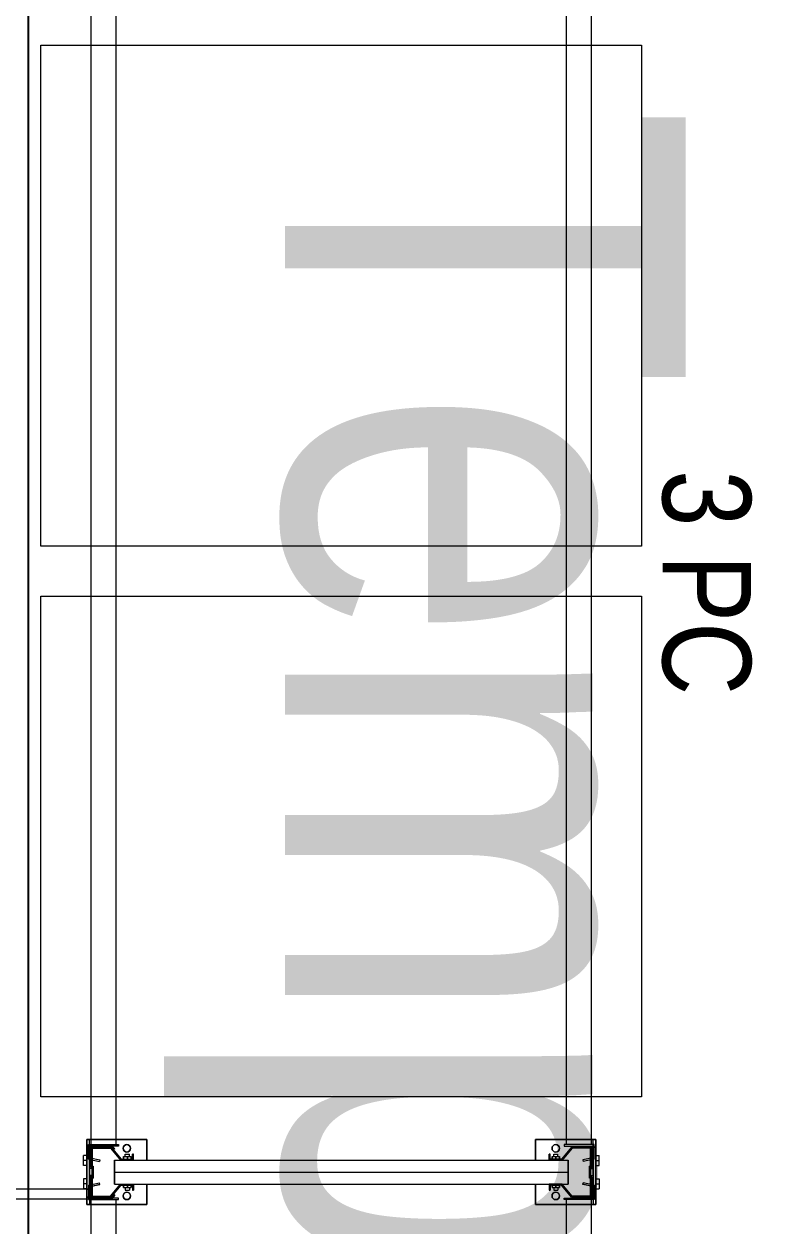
# Model space of a CAD drawing. Header units: metres. Extents: x 0 to 8715937, y -236336 to 216.
# Drawn here: x 122.657 to 124.155, y 77.887 to 80.287 of the extents above; entities that cross this region are included whole.
import ezdxf

# ---------------------------------------------------------------- set-up
doc = ezdxf.new("R2010")
doc.units = ezdxf.units.M
doc.header["$MEASUREMENT"] = 0
for name, color, linetype in [('0-BLOCK-EQUIPAMIENTO', 7, 'Continuous'), ('AAA BAST', 5, 'Continuous'), ('AAA CONECT', 3, 'Continuous'), ('AAA LARG', 1, 'Continuous'), ('AAA PALLETS', 7, 'Continuous'), ('TEXTO', 7, 'Continuous')]:
    doc.layers.add(name, color=color, linetype=linetype)
doc.styles.add('AR', font='arial.ttf')

# ---------------------------------------------------------------- blocks, each defined once
blk = doc.blocks.new('1A MODULO D FTE')
at = {"layer": 'AAA BAST', "lineweight": 5}
for points in [[(-2.34, 0.415), (-2.34, 0.417), (-2.35, 0.417), (-2.35, 0.44), (-2.326, 0.46), (-2.326, 0.5), (-2.366, 0.5), (-2.366, 0.498), (-2.386, 0.498), (-2.386, 0.5), (-2.426, 0.5), (-2.426, 0.46), (-2.402, 0.44), (-2.402, 0.417), (-2.412, 0.417), (-2.412, 0.415), (-2.4, 0.415), (-2.4, 0.4409), (-2.424, 0.4609), (-2.424, 0.498), (-2.388, 0.498), (-2.388, 0.496), (-2.364, 0.496), (-2.364, 0.498), (-2.328, 0.498), (-2.328, 0.4609), (-2.352, 0.4409), (-2.352, 0.415)], [(-0.012, 0.415), (-0.012, 0.417), (-0.002, 0.417), (-0.002, 0.44), (-0.026, 0.46), (-0.026, 0.5), (0.014, 0.5), (0.014, 0.498), (0.034, 0.498), (0.034, 0.5), (0.074, 0.5), (0.074, 0.46), (0.05, 0.44), (0.05, 0.417), (0.06, 0.417), (0.06, 0.415), (0.048, 0.415), (0.048, 0.4409), (0.072, 0.4609), (0.072, 0.498), (0.036, 0.498), (0.036, 0.496), (0.012, 0.496), (0.012, 0.498), (-0.024, 0.498), (-0.024, 0.4609), (0, 0.4409), (0, 0.415)], [(-2.34, -0.415), (-2.34, -0.417), (-2.35, -0.417), (-2.35, -0.44), (-2.326, -0.46), (-2.326, -0.5), (-2.366, -0.5), (-2.366, -0.498), (-2.386, -0.498), (-2.386, -0.5), (-2.426, -0.5), (-2.426, -0.46), (-2.402, -0.44), (-2.402, -0.417), (-2.412, -0.417), (-2.412, -0.415), (-2.4, -0.415), (-2.4, -0.4409), (-2.424, -0.4609), (-2.424, -0.498), (-2.388, -0.498), (-2.388, -0.496), (-2.364, -0.496), (-2.364, -0.498), (-2.328, -0.498), (-2.328, -0.4609), (-2.352, -0.4409), (-2.352, -0.415)], [(-0.012, -0.415), (-0.012, -0.417), (-0.002, -0.417), (-0.002, -0.44), (-0.026, -0.46), (-0.026, -0.5), (0.014, -0.5), (0.014, -0.498), (0.034, -0.498), (0.034, -0.5), (0.074, -0.5), (0.074, -0.46), (0.05, -0.44), (0.05, -0.417), (0.06, -0.417), (0.06, -0.415), (0.048, -0.415), (0.048, -0.4409), (0.072, -0.4609), (0.072, -0.498), (0.036, -0.498), (0.036, -0.496), (0.012, -0.496), (0.012, -0.498), (-0.024, -0.498), (-0.024, -0.4609), (0, -0.4409), (0, -0.415)]]:
    blk.add_hatch(color=251, dxfattribs=at).paths.add_polyline_path(points)
at = {"layer": 'AAA BAST', "color": 251, "lineweight": 5}
for p, q in [((-2.426, 0.5082), (-2.441, 0.5082)), ((-2.441, 0.5082), (-2.441, 0.3882)), ((-2.326, 0.5082), (-2.426, 0.5082)), ((-2.426, 0.5082), (-2.426, 0.5032)), ((-2.3895, 0.5152), (-2.4095, 0.5152)), ((-2.4095, 0.5082), (-2.4095, 0.5152)), ((-2.3995, 0.5082), (-2.3995, 0.5152)), ((-2.3895, 0.5082), (-2.3895, 0.5152)), ((-2.3625, 0.5152), (-2.3425, 0.5152)), ((-2.3625, 0.5082), (-2.3625, 0.5152)), ((-2.3525, 0.5082), (-2.3525, 0.5152)), ((-2.3425, 0.5082), (-2.3425, 0.5152)), ((-2.326, 0.5032), (-2.326, 0.5082)), ((-2.311, 0.5082), (-2.326, 0.5082)), ((-2.311, 0.3882), (-2.311, 0.5082)), ((-0.041, 0.3882), (-0.041, 0.5082)), ((-0.041, 0.5082), (-0.026, 0.5082)), ((-0.026, 0.5032), (-0.026, 0.5082)), ((-0.026, 0.5082), (0.074, 0.5082)), ((0.0105, 0.5152), (-0.0095, 0.5152)), ((-0.0095, 0.5082), (-0.0095, 0.5152)), ((0.0005, 0.5082), (0.0005, 0.5152)), ((0.0105, 0.5082), (0.0105, 0.5152)), ((0.0375, 0.5152), (0.0575, 0.5152)), ((0.0375, 0.5082), (0.0375, 0.5152)), ((0.0475, 0.5082), (0.0475, 0.5152)), ((0.0575, 0.5082), (0.0575, 0.5152)), ((0.074, 0.5082), (0.074, 0.5032)), ((0.074, 0.5082), (0.089, 0.5082)), ((0.089, 0.5082), (0.089, 0.3882)), ((-2.426, 0.5032), (-2.441, 0.5032)), ((-2.426, 0.5032), (-2.326, 0.5032)), ((-2.386, 0.5), (-2.426, 0.5)), ((-2.426, 0.5), (-2.426, 0.46)), ((-2.424, 0.498), (-2.424, 0.4609)), ((-2.388, 0.498), (-2.424, 0.498)), ((-2.416, 0.5), (-2.416, 0.5032)), ((-2.416, 0.5032), (-2.383, 0.5032)), ((-2.388, 0.498), (-2.388, 0.496)), ((-2.364, 0.496), (-2.388, 0.496)), ((-2.386, 0.5), (-2.386, 0.498)), ((-2.386, 0.5), (-2.383, 0.5)), ((-2.366, 0.498), (-2.386, 0.498)), ((-2.383, 0.5), (-2.383, 0.5032)), ((-2.369, 0.5), (-2.369, 0.5032)), ((-2.366, 0.5), (-2.369, 0.5)), ((-2.326, 0.5), (-2.366, 0.5)), ((-2.366, 0.5), (-2.366, 0.498)), ((-2.328, 0.498), (-2.364, 0.498)), ((-2.364, 0.498), (-2.364, 0.496)), ((-2.336, 0.5), (-2.336, 0.5032)), ((-2.328, 0.498), (-2.328, 0.4609)), ((-2.326, 0.5032), (-2.311, 0.5032)), ((-2.326, 0.5), (-2.326, 0.46)), ((-0.026, 0.5032), (-0.041, 0.5032)), ((0.074, 0.5032), (-0.026, 0.5032)), ((-0.026, 0.5), (0.014, 0.5)), ((-0.026, 0.5), (-0.026, 0.46)), ((-0.024, 0.498), (-0.024, 0.4609)), ((-0.024, 0.498), (0.012, 0.498)), ((-0.016, 0.5), (-0.016, 0.5032)), ((0.012, 0.498), (0.012, 0.496)), ((0.012, 0.496), (0.036, 0.496)), ((0.014, 0.5), (0.014, 0.498)), ((0.014, 0.5), (0.017, 0.5)), ((0.014, 0.498), (0.034, 0.498)), ((0.017, 0.5), (0.017, 0.5032)), ((0.031, 0.5), (0.031, 0.5032)), ((0.064, 0.5032), (0.031, 0.5032)), ((0.034, 0.5), (0.031, 0.5)), ((0.034, 0.5), (0.074, 0.5)), ((0.034, 0.5), (0.034, 0.498)), ((0.036, 0.498), (0.072, 0.498)), ((0.036, 0.498), (0.036, 0.496)), ((0.064, 0.5), (0.064, 0.5032)), ((0.072, 0.498), (0.072, 0.4609)), ((0.074, 0.5032), (0.089, 0.5032)), ((0.074, 0.5), (0.074, 0.46)), ((-2.426, 0.46), (-2.402, 0.44)), ((-2.424, 0.4609), (-2.4, 0.4409)), ((-2.328, 0.4609), (-2.352, 0.4409)), ((-2.326, 0.46), (-2.35, 0.44)), ((-0.026, 0.46), (-0.002, 0.44)), ((-0.024, 0.4609), (0, 0.4409)), ((0.072, 0.4609), (0.048, 0.4409)), ((0.074, 0.46), (0.05, 0.44)), ((-2.402, 0.436), (-2.407, 0.436)), ((-2.407, 0.421), (-2.407, 0.436)), ((-2.402, 0.44), (-2.402, 0.417)), ((-2.4, 0.453), (-2.376, 0.453)), ((-2.4, -0.453), (-2.4, 0.453)), ((-2.4, 0.4409), (-2.4, 0.415)), ((-2.376, 0.453), (-2.352, 0.453)), ((-2.376, -0.453), (-2.376, 0.453)), ((-2.352, -0.453), (-2.352, 0.453)), ((-2.352, 0.4409), (-2.352, 0.415)), ((-2.35, 0.44), (-2.35, 0.417)), ((-2.345, 0.436), (-2.35, 0.436)), ((-2.35, 0.421), (-2.35, 0.436)), ((-2.345, 0.421), (-2.345, 0.436)), ((-2.345, 0.4328), (-2.34, 0.4328)), ((-2.34, 0.4243), (-2.34, 0.4328)), ((-0.007, 0.4328), (-0.012, 0.4328)), ((-0.012, 0.4243), (-0.012, 0.4328)), ((-0.007, 0.436), (-0.002, 0.436)), ((-0.007, 0.421), (-0.007, 0.436)), ((-0.002, 0.44), (-0.002, 0.417)), ((-0.002, 0.421), (-0.002, 0.436)), ((0.024, 0.453), (0, 0.453)), ((0, -0.453), (0, 0.453)), ((0, 0.4409), (0, 0.415)), ((0.048, 0.453), (0.024, 0.453)), ((0.024, -0.453), (0.024, 0.453)), ((0.048, -0.453), (0.048, 0.453)), ((0.048, 0.4409), (0.048, 0.415)), ((0.05, 0.44), (0.05, 0.417)), ((0.05, 0.436), (0.055, 0.436)), ((0.055, 0.421), (0.055, 0.436)), ((-2.402, 0.417), (-2.412, 0.417)), ((-2.412, 0.417), (-2.412, 0.415)), ((-2.4, 0.415), (-2.412, 0.415)), ((-2.402, 0.4285), (-2.407, 0.4285)), ((-2.402, 0.421), (-2.407, 0.421)), ((-2.352, 0.415), (-2.34, 0.415)), ((-2.345, 0.4285), (-2.35, 0.4285)), ((-2.345, 0.421), (-2.35, 0.421)), ((-2.35, 0.417), (-2.34, 0.417)), ((-2.345, 0.4243), (-2.34, 0.4243)), ((-2.34, 0.415), (-2.34, 0.417)), ((-0.007, 0.4243), (-0.012, 0.4243)), ((-0.002, 0.417), (-0.012, 0.417)), ((-0.012, 0.415), (-0.012, 0.417)), ((0, 0.415), (-0.012, 0.415)), ((-0.007, 0.4285), (-0.002, 0.4285)), ((-0.007, 0.421), (-0.002, 0.421)), ((0.048, 0.415), (0.06, 0.415)), ((0.05, 0.4285), (0.055, 0.4285)), ((0.05, 0.421), (0.055, 0.421)), ((0.05, 0.417), (0.06, 0.417)), ((0.06, 0.417), (0.06, 0.415)), ((-2.441, 0.3882), (-2.4, 0.3882)), ((-2.352, 0.3882), (-2.311, 0.3882)), ((0, 0.3882), (-0.041, 0.3882)), ((0.089, 0.3882), (0.048, 0.3882)), ((-2.441, -0.5082), (-2.441, -0.3882)), ((-2.441, -0.3882), (-2.4, -0.3882)), ((-2.352, -0.3882), (-2.311, -0.3882)), ((-2.311, -0.3882), (-2.311, -0.5082)), ((0, -0.3882), (-0.041, -0.3882)), ((-0.041, -0.3882), (-0.041, -0.5082)), ((0.089, -0.3882), (0.048, -0.3882)), ((0.089, -0.5082), (0.089, -0.3882)), ((-2.4, -0.415), (-2.412, -0.415)), ((-2.412, -0.417), (-2.412, -0.415)), ((-2.402, -0.417), (-2.412, -0.417)), ((-2.402, -0.4199), (-2.407, -0.4199)), ((-2.407, -0.4349), (-2.407, -0.4199)), ((-2.402, -0.4274), (-2.407, -0.4274)), ((-2.402, -0.44), (-2.402, -0.417)), ((-2.4, -0.4409), (-2.4, -0.415)), ((-2.352, -0.4409), (-2.352, -0.415)), ((-2.352, -0.415), (-2.34, -0.415)), ((-2.35, -0.44), (-2.35, -0.417)), ((-2.35, -0.417), (-2.34, -0.417)), ((-2.345, -0.4199), (-2.35, -0.4199)), ((-2.35, -0.4349), (-2.35, -0.4199)), ((-2.345, -0.4274), (-2.35, -0.4274)), ((-2.345, -0.4349), (-2.345, -0.4199)), ((-2.345, -0.4232), (-2.34, -0.4232)), ((-2.345, -0.4317), (-2.34, -0.4317)), ((-2.34, -0.415), (-2.34, -0.417)), ((-2.34, -0.4317), (-2.34, -0.4232)), ((0, -0.415), (-0.012, -0.415)), ((-0.012, -0.415), (-0.012, -0.417)), ((-0.002, -0.417), (-0.012, -0.417)), ((-0.007, -0.4232), (-0.012, -0.4232)), ((-0.012, -0.4317), (-0.012, -0.4232)), ((-0.007, -0.4317), (-0.012, -0.4317)), ((-0.007, -0.4199), (-0.002, -0.4199)), ((-0.007, -0.4349), (-0.007, -0.4199)), ((-0.007, -0.4274), (-0.002, -0.4274)), ((-0.002, -0.44), (-0.002, -0.417)), ((-0.002, -0.4349), (-0.002, -0.4199)), ((0, -0.4409), (0, -0.415)), ((0.048, -0.4409), (0.048, -0.415)), ((0.048, -0.415), (0.06, -0.415)), ((0.05, -0.44), (0.05, -0.417)), ((0.05, -0.417), (0.06, -0.417)), ((0.05, -0.4199), (0.055, -0.4199)), ((0.05, -0.4274), (0.055, -0.4274)), ((0.055, -0.4349), (0.055, -0.4199)), ((0.06, -0.417), (0.06, -0.415)), ((-2.426, -0.46), (-2.402, -0.44)), ((-2.424, -0.4609), (-2.4, -0.4409)), ((-2.402, -0.4349), (-2.407, -0.4349)), ((-2.4, -0.453), (-2.376, -0.453)), ((-2.376, -0.453), (-2.352, -0.453)), ((-2.328, -0.4609), (-2.352, -0.4409)), ((-2.345, -0.4349), (-2.35, -0.4349)), ((-2.326, -0.46), (-2.35, -0.44)), ((-0.026, -0.46), (-0.002, -0.44)), ((-0.024, -0.4609), (0, -0.4409)), ((-0.007, -0.4349), (-0.002, -0.4349)), ((0.024, -0.453), (0, -0.453)), ((0.048, -0.453), (0.024, -0.453)), ((0.072, -0.4609), (0.048, -0.4409)), ((0.05, -0.4349), (0.055, -0.4349)), ((0.074, -0.46), (0.05, -0.44)), ((-2.426, -0.5), (-2.426, -0.46)), ((-2.424, -0.498), (-2.424, -0.4609)), ((-2.328, -0.498), (-2.328, -0.4609)), ((-2.326, -0.5), (-2.326, -0.46)), ((-0.026, -0.5), (-0.026, -0.46)), ((-0.024, -0.498), (-0.024, -0.4609)), ((0.072, -0.498), (0.072, -0.4609)), ((0.074, -0.5), (0.074, -0.46)), ((-2.426, -0.5032), (-2.441, -0.5032)), ((-2.386, -0.5), (-2.426, -0.5)), ((-2.426, -0.5032), (-2.326, -0.5032)), ((-2.426, -0.5082), (-2.426, -0.5032)), ((-2.388, -0.498), (-2.424, -0.498)), ((-2.416, -0.5), (-2.416, -0.5032)), ((-2.416, -0.5032), (-2.383, -0.5032)), ((-2.388, -0.498), (-2.388, -0.496)), ((-2.364, -0.496), (-2.388, -0.496)), ((-2.366, -0.498), (-2.386, -0.498)), ((-2.386, -0.5), (-2.386, -0.498)), ((-2.386, -0.5), (-2.383, -0.5)), ((-2.383, -0.5), (-2.383, -0.5032)), ((-2.369, -0.5), (-2.369, -0.5032)), ((-2.366, -0.5), (-2.369, -0.5)), ((-2.366, -0.5), (-2.366, -0.498)), ((-2.326, -0.5), (-2.366, -0.5)), ((-2.364, -0.498), (-2.364, -0.496)), ((-2.328, -0.498), (-2.364, -0.498)), ((-2.336, -0.5), (-2.336, -0.5032)), ((-2.326, -0.5032), (-2.326, -0.5082)), ((-2.326, -0.5032), (-2.311, -0.5032)), ((-0.026, -0.5032), (-0.041, -0.5032)), ((-0.026, -0.5), (0.014, -0.5)), ((0.074, -0.5032), (-0.026, -0.5032)), ((-0.026, -0.5032), (-0.026, -0.5082)), ((-0.024, -0.498), (0.012, -0.498)), ((-0.016, -0.5), (-0.016, -0.5032)), ((0.012, -0.498), (0.012, -0.496)), ((0.012, -0.496), (0.036, -0.496)), ((0.014, -0.498), (0.034, -0.498)), ((0.014, -0.5), (0.014, -0.498)), ((0.014, -0.5), (0.017, -0.5)), ((0.017, -0.5), (0.017, -0.5032)), ((0.031, -0.5), (0.031, -0.5032)), ((0.034, -0.5), (0.031, -0.5)), ((0.064, -0.5032), (0.031, -0.5032)), ((0.034, -0.5), (0.034, -0.498)), ((0.034, -0.5), (0.074, -0.5)), ((0.036, -0.498), (0.036, -0.496)), ((0.036, -0.498), (0.072, -0.498)), ((0.064, -0.5), (0.064, -0.5032)), ((0.074, -0.5082), (0.074, -0.5032)), ((0.074, -0.5032), (0.089, -0.5032)), ((-2.426, -0.5082), (-2.441, -0.5082)), ((-2.326, -0.5082), (-2.426, -0.5082)), ((-2.4095, -0.5082), (-2.4095, -0.5152)), ((-2.3895, -0.5152), (-2.4095, -0.5152)), ((-2.3995, -0.5082), (-2.3995, -0.5152)), ((-2.3895, -0.5082), (-2.3895, -0.5152)), ((-2.3625, -0.5082), (-2.3625, -0.5152)), ((-2.3625, -0.5152), (-2.3425, -0.5152)), ((-2.3525, -0.5082), (-2.3525, -0.5152)), ((-2.3425, -0.5082), (-2.3425, -0.5152)), ((-2.311, -0.5082), (-2.326, -0.5082)), ((-0.041, -0.5082), (-0.026, -0.5082)), ((-0.026, -0.5082), (0.074, -0.5082)), ((-0.0095, -0.5082), (-0.0095, -0.5152)), ((0.0105, -0.5152), (-0.0095, -0.5152)), ((0.0005, -0.5082), (0.0005, -0.5152)), ((0.0105, -0.5082), (0.0105, -0.5152)), ((0.0375, -0.5082), (0.0375, -0.5152)), ((0.0375, -0.5152), (0.0575, -0.5152)), ((0.0475, -0.5082), (0.0475, -0.5152)), ((0.0575, -0.5082), (0.0575, -0.5152)), ((0.074, -0.5082), (0.089, -0.5082))]:
    blk.add_line(p, q, dxfattribs=at)
for centre in [(-2.4235, 0.4285), (-2.3285, 0.4285), (-0.0235, 0.4285), (0.0715, 0.4285), (-2.4235, -0.4285), (-2.3285, -0.4285), (-0.0235, -0.4285), (0.0715, -0.4285)]:
    blk.add_circle(centre, 0.0075, dxfattribs=at)
at = {"layer": 'AAA CONECT', "color": 251, "lineweight": 5}
for p, q in [((-2.4223, -0.4527), (-2.43, -0.4591)), ((-2.421, -0.4542), (-2.428, -0.46)), ((-2.4223, -0.4527), (-2.421, -0.4542)), ((-2.3297, -0.4527), (-2.331, -0.4542)), ((-2.331, -0.4542), (-2.324, -0.46)), ((-2.3297, -0.4527), (-2.322, -0.4591)), ((-0.0223, -0.4527), (-0.03, -0.4591)), ((-0.021, -0.4542), (-0.028, -0.46)), ((-0.0223, -0.4527), (-0.021, -0.4542)), ((-2.428, -0.5016), (-2.428, -0.46)), ((-2.324, -0.5016), (-2.324, -0.46)), ((-0.028, -0.5016), (-0.028, -0.46)), ((-2.428, -0.5016), (-2.415, -0.5016)), ((-2.41, -0.5066), (-2.415, -0.5016)), ((-2.342, -0.5066), (-2.337, -0.5016)), ((-2.324, -0.5016), (-2.337, -0.5016)), ((-0.028, -0.5016), (-0.015, -0.5016)), ((-0.01, -0.5066), (-0.015, -0.5016))]:
    blk.add_line(p, q, dxfattribs=at)
at = {"layer": 'AAA CONECT', "color": 251, "lineweight": 5, "ltscale": 0.21}
for p, q in [((-2.43, -0.4591), (-2.43, -0.7909)), ((-0.03, -0.4591), (-0.03, -0.7909)), ((-2.41, -0.5066), (-2.41, -0.7434)), ((-0.01, -0.5066), (-0.01, -0.7434))]:
    blk.add_line(p, q, dxfattribs=at)
at = {"layer": 'AAA LARG', "color": 251, "lineweight": 5}
for p, q in [((-2.35, 0.505), (-2.3547, 0.4829)), ((-2.35, 0.505), (-2.321, 0.505)), ((-2.321, 0.505), (-2.321, 0.445)), ((-0.002, 0.505), (-0.031, 0.505)), ((-0.031, 0.505), (-0.031, 0.445)), ((-0.002, 0.505), (0.0027, 0.4829)), ((-2.3516, 0.4822), (-2.3547, 0.4829)), ((-2.3474, 0.5018), (-2.3516, 0.4822)), ((-2.3242, 0.5018), (-2.3474, 0.5018)), ((-2.3242, 0.445), (-2.3242, 0.5018)), ((-2.321, 0.5), (-0.031, 0.5)), ((-0.0278, 0.445), (-0.0278, 0.5018)), ((-0.0278, 0.5018), (-0.0046, 0.5018)), ((-0.0046, 0.5018), (-0.0004, 0.4822)), ((-0.0004, 0.4822), (0.0027, 0.4829)), ((-2.321, 0.445), (-2.3242, 0.445)), ((-2.321, 0.45), (-0.031, 0.45)), ((-0.031, 0.445), (-0.0278, 0.445)), ((-2.321, -0.445), (-2.3242, -0.445)), ((-2.3242, -0.445), (-2.3242, -0.5018)), ((-2.321, -0.505), (-2.321, -0.445)), ((-2.321, -0.45), (-0.031, -0.45)), ((-0.031, -0.505), (-0.031, -0.445)), ((-0.031, -0.445), (-0.0278, -0.445)), ((-0.0278, -0.445), (-0.0278, -0.5018)), ((-2.3516, -0.4822), (-2.3547, -0.4829)), ((-2.35, -0.505), (-2.3547, -0.4829)), ((-2.3474, -0.5018), (-2.3516, -0.4822)), ((-2.3242, -0.5018), (-2.3474, -0.5018)), ((-2.321, -0.5), (-0.031, -0.5)), ((-0.0278, -0.5018), (-0.0046, -0.5018)), ((-0.0046, -0.5018), (-0.0004, -0.4822)), ((-0.002, -0.505), (0.0027, -0.4829)), ((-0.0004, -0.4822), (0.0027, -0.4829)), ((-2.35, -0.505), (-2.321, -0.505)), ((-0.002, -0.505), (-0.031, -0.505))]:
    blk.add_line(p, q, dxfattribs=at)
at = {"layer": 'AAA PALLETS', "color": 251, "lineweight": 5, "ltscale": 0.21}
for p, q in [((-1.226, 0.6), (-2.226, 0.6)), ((-2.226, 0.6), (-2.226, -0.6)), ((-1.226, -0.6), (-1.226, 0.6)), ((-0.126, 0.6), (-1.126, 0.6)), ((-1.126, 0.6), (-1.126, -0.6)), ((-0.126, -0.6), (-0.126, 0.6)), ((-2.226, -0.6), (-1.226, -0.6)), ((-1.126, -0.6), (-0.126, -0.6))]:
    blk.add_line(p, q, dxfattribs=at)
blk = doc.blocks.new('DPM-EQUIPAMIENTO')
at = {"layer": 'AAA BAST', "xscale": -1, "rotation": 270}
for p in [(35.5705, 80.3703), (35.5705, 77.9703)]:
    blk.add_blockref('1A MODULO D FTE', p, dxfattribs=at)

msp = doc.modelspace()

# ---------------------------------------------------------------- hatches: boundary and pattern name
at = {"layer": 'AAA BAST', "lineweight": 5}
for points in [[(122.8755, 77.9583), (122.8735, 77.9583), (122.8735, 77.9683), (122.8505, 77.9683), (122.8305, 77.9443), (122.7905, 77.9443), (122.7905, 77.9843), (122.7925, 77.9843), (122.7925, 78.0043), (122.7905, 78.0043), (122.7905, 78.0443), (122.8305, 78.0443), (122.8505, 78.0203), (122.8735, 78.0203), (122.8735, 78.0303), (122.8755, 78.0303), (122.8755, 78.0183), (122.8496, 78.0183), (122.8296, 78.0423), (122.7925, 78.0423), (122.7925, 78.0063), (122.7945, 78.0063), (122.7945, 77.9823), (122.7925, 77.9823), (122.7925, 77.9463), (122.8296, 77.9463), (122.8496, 77.9703), (122.8755, 77.9703)], [(122.8755, 78.0303), (122.8735, 78.0303), (122.8735, 78.0203), (122.8505, 78.0203), (122.8305, 78.0443), (122.7905, 78.0443), (122.7905, 78.0043), (122.7925, 78.0043), (122.7925, 77.9843), (122.7905, 77.9843), (122.7905, 77.9443), (122.8305, 77.9443), (122.8505, 77.9683), (122.8735, 77.9683), (122.8735, 77.9583), (122.8755, 77.9583), (122.8755, 77.9703), (122.8496, 77.9703), (122.8296, 77.9463), (122.7925, 77.9463), (122.7925, 77.9823), (122.7945, 77.9823), (122.7945, 78.0063), (122.7925, 78.0063), (122.7925, 78.0423), (122.8296, 78.0423), (122.8496, 78.0183), (122.8755, 78.0183)], [(123.7055, 77.9583), (123.7075, 77.9583), (123.7075, 77.9683), (123.7305, 77.9683), (123.7505, 77.9443), (123.7905, 77.9443), (123.7905, 77.9843), (123.7885, 77.9843), (123.7885, 78.0043), (123.7905, 78.0043), (123.7905, 78.0443), (123.7505, 78.0443), (123.7305, 78.0203), (123.7075, 78.0203), (123.7075, 78.0303), (123.7055, 78.0303), (123.7055, 78.0183), (123.7315, 78.0183), (123.7515, 78.0423), (123.7885, 78.0423), (123.7885, 78.0063), (123.7865, 78.0063), (123.7865, 77.9823), (123.7885, 77.9823), (123.7885, 77.9463), (123.7515, 77.9463), (123.7315, 77.9703), (123.7055, 77.9703)], [(123.7055, 78.0303), (123.7075, 78.0303), (123.7075, 78.0203), (123.7305, 78.0203), (123.7505, 78.0443), (123.7905, 78.0443), (123.7905, 78.0043), (123.7885, 78.0043), (123.7885, 77.9843), (123.7905, 77.9843), (123.7905, 77.9443), (123.7505, 77.9443), (123.7305, 77.9683), (123.7075, 77.9683), (123.7075, 77.9583), (123.7055, 77.9583), (123.7055, 77.9703), (123.7315, 77.9703), (123.7515, 77.9463), (123.7885, 77.9463), (123.7885, 77.9823), (123.7865, 77.9823), (123.7865, 78.0063), (123.7885, 78.0063), (123.7885, 78.0423), (123.7515, 78.0423), (123.7315, 78.0183), (123.7055, 78.0183)]]:
    msp.add_hatch(color=251, dxfattribs=at).paths.add_polyline_path(points)

# ---------------------------------------------------------------- linework, layer by layer
at = {"ltscale": 0.1}
msp.add_lwpolyline([(122.6655, 88.6593), (140.6478, 88.6593), (140.6478, 72.1293), (122.6655, 72.1293)], close=True, dxfattribs=at)
at = {"layer": 'AAA BAST', "color": 251, "lineweight": 5}
for p, q in [((122.7823, 78.0443), (122.7823, 78.0593)), ((122.7823, 78.0593), (122.9023, 78.0593)), ((122.9023, 78.0593), (122.7823, 78.0593)), ((122.7823, 78.0593), (122.7823, 78.0443)), ((122.7873, 78.0443), (122.7873, 78.0593)), ((122.7873, 78.0443), (122.7873, 78.0593)), ((122.9023, 78.0593), (122.9023, 78.0183)), ((122.9023, 78.0183), (122.9023, 78.0593)), ((123.7987, 78.0593), (123.6787, 78.0593)), ((123.6787, 78.0593), (123.6787, 78.0183)), ((123.6787, 78.0183), (123.6787, 78.0593)), ((123.6787, 78.0593), (123.7987, 78.0593)), ((123.7937, 78.0443), (123.7937, 78.0593)), ((123.7937, 78.0443), (123.7937, 78.0593)), ((123.7987, 78.0443), (123.7987, 78.0593)), ((123.7987, 78.0593), (123.7987, 78.0443)), ((122.7753, 78.0078), (122.7753, 78.0278)), ((122.7823, 78.0278), (122.7753, 78.0278)), ((122.7753, 78.0078), (122.7753, 78.0278)), ((122.7823, 78.0278), (122.7753, 78.0278)), ((122.7823, 77.9443), (122.7823, 78.0443)), ((122.7823, 78.0443), (122.7873, 78.0443)), ((122.7873, 78.0443), (122.7823, 78.0443)), ((122.7823, 78.0443), (122.7823, 77.9443)), ((122.7873, 78.0443), (122.7873, 77.9443)), ((122.7873, 77.9443), (122.7873, 78.0443)), ((122.7905, 78.0343), (122.7873, 78.0343)), ((122.7873, 78.0343), (122.7873, 78.0013)), ((122.7905, 78.0343), (122.7873, 78.0343)), ((122.7905, 78.0043), (122.7905, 78.0443)), ((122.7905, 78.0443), (122.8305, 78.0443)), ((122.7905, 78.0443), (122.7905, 78.0043)), ((122.7905, 78.0443), (122.8305, 78.0443)), ((122.7925, 78.0423), (122.8296, 78.0423)), ((122.7925, 78.0063), (122.7925, 78.0423)), ((122.7925, 78.0423), (122.8296, 78.0423)), ((122.7925, 78.0423), (122.7925, 78.0063)), ((122.8296, 78.0423), (122.8496, 78.0183)), ((122.8296, 78.0423), (122.8496, 78.0183)), ((122.8305, 78.0443), (122.8505, 78.0203)), ((122.8305, 78.0443), (122.8505, 78.0203)), ((122.8556, 78.0203), (122.8556, 78.0253)), ((122.8556, 78.0253), (122.8706, 78.0253)), ((122.8556, 78.0253), (122.8556, 78.0203)), ((122.8556, 78.0253), (122.8706, 78.0253)), ((122.8588, 78.0253), (122.8588, 78.0303)), ((122.8588, 78.0303), (122.8673, 78.0303)), ((122.8631, 78.0203), (122.8631, 78.0253)), ((122.8631, 78.0253), (122.8631, 78.0203)), ((122.8673, 78.0253), (122.8673, 78.0303)), ((122.8706, 78.0203), (122.8706, 78.0253)), ((122.8706, 78.0253), (122.8706, 78.0203)), ((122.8735, 78.0203), (122.8735, 78.0303)), ((122.8735, 78.0303), (122.8755, 78.0303)), ((122.8735, 78.0203), (122.8735, 78.0303)), ((122.8755, 78.0303), (122.8735, 78.0303)), ((122.8755, 78.0183), (122.8755, 78.0303)), ((122.8755, 78.0183), (122.8755, 78.0303)), ((123.7055, 78.0183), (123.7055, 78.0303)), ((123.7075, 78.0303), (123.7055, 78.0303)), ((123.7055, 78.0183), (123.7055, 78.0303)), ((123.7055, 78.0303), (123.7075, 78.0303)), ((123.7075, 78.0203), (123.7075, 78.0303)), ((123.7075, 78.0203), (123.7075, 78.0303)), ((123.7115, 78.0203), (123.7115, 78.0253)), ((123.7115, 78.0253), (123.7265, 78.0253)), ((123.7115, 78.0253), (123.7115, 78.0203)), ((123.7115, 78.0253), (123.7265, 78.0253)), ((123.7148, 78.0253), (123.7148, 78.0303)), ((123.7148, 78.0303), (123.7233, 78.0303)), ((123.719, 78.0203), (123.719, 78.0253)), ((123.719, 78.0253), (123.719, 78.0203)), ((123.7233, 78.0253), (123.7233, 78.0303)), ((123.7265, 78.0203), (123.7265, 78.0253)), ((123.7265, 78.0253), (123.7265, 78.0203)), ((123.7505, 78.0443), (123.7305, 78.0203)), ((123.7505, 78.0443), (123.7305, 78.0203)), ((123.7515, 78.0423), (123.7315, 78.0183)), ((123.7515, 78.0423), (123.7315, 78.0183)), ((123.7905, 78.0443), (123.7505, 78.0443)), ((123.7905, 78.0443), (123.7505, 78.0443)), ((123.7885, 78.0423), (123.7515, 78.0423)), ((123.7885, 78.0423), (123.7515, 78.0423)), ((123.7885, 78.0063), (123.7885, 78.0423)), ((123.7885, 78.0423), (123.7885, 78.0063)), ((123.7905, 78.0043), (123.7905, 78.0443)), ((123.7905, 78.0443), (123.7905, 78.0043)), ((123.7905, 78.0343), (123.7937, 78.0343)), ((123.7905, 78.0343), (123.7937, 78.0343)), ((123.7937, 78.0443), (123.7937, 77.9443)), ((123.7987, 78.0443), (123.7937, 78.0443)), ((123.7937, 77.9443), (123.7937, 78.0443)), ((123.7937, 78.0443), (123.7987, 78.0443)), ((123.7937, 78.0343), (123.7937, 78.0013)), ((123.7987, 77.9443), (123.7987, 78.0443)), ((123.7987, 78.0443), (123.7987, 77.9443)), ((123.7987, 78.0278), (123.8057, 78.0278)), ((123.7987, 78.0278), (123.8057, 78.0278)), ((123.8057, 78.0078), (123.8057, 78.0278)), ((123.8057, 78.0078), (123.8057, 78.0278)), ((122.7823, 78.0178), (122.7753, 78.0178)), ((122.7823, 78.0178), (122.7753, 78.0178)), ((122.7823, 78.0078), (122.7753, 78.0078)), ((122.7823, 78.0078), (122.7753, 78.0078)), ((122.7905, 78.0013), (122.7873, 78.0013)), ((122.7905, 78.0013), (122.7873, 78.0013)), ((122.7905, 78.0043), (122.7925, 78.0043)), ((122.7905, 78.0043), (122.7905, 78.0013)), ((122.7905, 78.0043), (122.7925, 78.0043)), ((122.7905, 78.0043), (122.7905, 78.0013)), ((122.7925, 78.0063), (122.7945, 78.0063)), ((122.7925, 78.0063), (122.7945, 78.0063)), ((122.7925, 77.9843), (122.7925, 78.0043)), ((122.7925, 78.0043), (122.7925, 77.9843)), ((122.7945, 77.9823), (122.7945, 78.0063)), ((122.7945, 78.0063), (122.7945, 77.9823)), ((122.8376, 78.0183), (122.8376, 77.9943)), ((122.8376, 78.0183), (123.7435, 78.0183)), ((122.8376, 77.9943), (122.8376, 78.0183)), ((122.8376, 78.0183), (123.7435, 78.0183)), ((122.8496, 78.0183), (122.8755, 78.0183)), ((122.8496, 78.0183), (122.8755, 78.0183)), ((122.8505, 78.0203), (122.8735, 78.0203)), ((122.8505, 78.0203), (122.8735, 78.0203)), ((122.8556, 78.0203), (122.8706, 78.0203)), ((123.7315, 78.0183), (123.7055, 78.0183)), ((123.7315, 78.0183), (123.7055, 78.0183)), ((123.7305, 78.0203), (123.7075, 78.0203)), ((123.7305, 78.0203), (123.7075, 78.0203)), ((123.7115, 78.0203), (123.7265, 78.0203)), ((123.7435, 78.0183), (123.7435, 77.9943)), ((123.7435, 77.9943), (123.7435, 78.0183)), ((123.7885, 78.0063), (123.7865, 78.0063)), ((123.7865, 77.9823), (123.7865, 78.0063)), ((123.7885, 78.0063), (123.7865, 78.0063)), ((123.7865, 78.0063), (123.7865, 77.9823)), ((123.7885, 77.9843), (123.7885, 78.0043)), ((123.7905, 78.0043), (123.7885, 78.0043)), ((123.7885, 78.0043), (123.7885, 77.9843)), ((123.7905, 78.0043), (123.7885, 78.0043)), ((123.7905, 78.0043), (123.7905, 78.0013)), ((123.7905, 78.0043), (123.7905, 78.0013)), ((123.7905, 78.0013), (123.7937, 78.0013)), ((123.7905, 78.0013), (123.7937, 78.0013)), ((123.7987, 78.0178), (123.8057, 78.0178)), ((123.7987, 78.0178), (123.8057, 78.0178)), ((123.7987, 78.0078), (123.8057, 78.0078)), ((123.7987, 78.0078), (123.8057, 78.0078)), ((122.7753, 77.9808), (122.7753, 77.9608)), ((122.7823, 77.9808), (122.7753, 77.9808)), ((122.7753, 77.9808), (122.7753, 77.9608)), ((122.7823, 77.9808), (122.7753, 77.9808)), ((122.7905, 77.9873), (122.7873, 77.9873)), ((122.7905, 77.9873), (122.7873, 77.9873)), ((122.7873, 77.9543), (122.7873, 77.9873)), ((122.7905, 77.9843), (122.7905, 77.9873)), ((122.7905, 77.9843), (122.7905, 77.9873)), ((122.7905, 77.9443), (122.7905, 77.9843)), ((122.7905, 77.9843), (122.7925, 77.9843)), ((122.7905, 77.9843), (122.7905, 77.9443)), ((122.7905, 77.9843), (122.7925, 77.9843)), ((122.7925, 77.9463), (122.7925, 77.9823)), ((122.7925, 77.9823), (122.7945, 77.9823)), ((122.7925, 77.9823), (122.7925, 77.9463)), ((122.7925, 77.9823), (122.7945, 77.9823)), ((122.8376, 77.9943), (122.8376, 77.9703)), ((122.8376, 77.9943), (123.7435, 77.9943)), ((122.8376, 77.9703), (122.8376, 77.9943)), ((122.8376, 77.9943), (123.7435, 77.9943)), ((123.7435, 77.9943), (123.7435, 77.9703)), ((123.7435, 77.9703), (123.7435, 77.9943)), ((123.7885, 77.9823), (123.7865, 77.9823)), ((123.7885, 77.9823), (123.7865, 77.9823)), ((123.7905, 77.9843), (123.7885, 77.9843)), ((123.7905, 77.9843), (123.7885, 77.9843)), ((123.7885, 77.9463), (123.7885, 77.9823)), ((123.7885, 77.9823), (123.7885, 77.9463)), ((123.7905, 77.9873), (123.7937, 77.9873)), ((123.7905, 77.9843), (123.7905, 77.9873)), ((123.7905, 77.9873), (123.7937, 77.9873)), ((123.7905, 77.9843), (123.7905, 77.9873)), ((123.7905, 77.9443), (123.7905, 77.9843)), ((123.7905, 77.9843), (123.7905, 77.9443)), ((123.7937, 77.9543), (123.7937, 77.9873)), ((123.7987, 77.9808), (123.8057, 77.9808)), ((123.7987, 77.9808), (123.8057, 77.9808)), ((123.8057, 77.9808), (123.8057, 77.9608)), ((123.8057, 77.9808), (123.8057, 77.9608)), ((122.7823, 77.9708), (122.7753, 77.9708)), ((122.7823, 77.9708), (122.7753, 77.9708)), ((122.7823, 77.9608), (122.7753, 77.9608)), ((122.7823, 77.9608), (122.7753, 77.9608)), ((122.7905, 77.9543), (122.7873, 77.9543)), ((122.7905, 77.9543), (122.7873, 77.9543)), ((122.8296, 77.9463), (122.8496, 77.9703)), ((122.8296, 77.9463), (122.8496, 77.9703)), ((122.8305, 77.9443), (122.8505, 77.9683)), ((122.8305, 77.9443), (122.8505, 77.9683)), ((122.8376, 77.9703), (123.7435, 77.9703)), ((122.8376, 77.9703), (123.7435, 77.9703)), ((122.8496, 77.9703), (122.8755, 77.9703)), ((122.8496, 77.9703), (122.8755, 77.9703)), ((122.8505, 77.9683), (122.8735, 77.9683)), ((122.8505, 77.9683), (122.8735, 77.9683)), ((122.8556, 77.9633), (122.8556, 77.9683)), ((122.8556, 77.9683), (122.8706, 77.9683)), ((122.8556, 77.9683), (122.8556, 77.9633)), ((122.8556, 77.9633), (122.8706, 77.9633)), ((122.8556, 77.9633), (122.8706, 77.9633)), ((122.8588, 77.9633), (122.8588, 77.9583)), ((122.8588, 77.9583), (122.8673, 77.9583)), ((122.8631, 77.9633), (122.8631, 77.9683)), ((122.8631, 77.9683), (122.8631, 77.9633)), ((122.8673, 77.9633), (122.8673, 77.9583)), ((122.8706, 77.9633), (122.8706, 77.9683)), ((122.8706, 77.9683), (122.8706, 77.9633)), ((122.8735, 77.9683), (122.8735, 77.9583)), ((122.8735, 77.9683), (122.8735, 77.9583)), ((122.8755, 77.9583), (122.8735, 77.9583)), ((122.8735, 77.9583), (122.8755, 77.9583)), ((122.8755, 77.9703), (122.8755, 77.9583)), ((122.8755, 77.9703), (122.8755, 77.9583)), ((122.9023, 77.9703), (122.9023, 77.9293)), ((122.9023, 77.9293), (122.9023, 77.9703)), ((123.6787, 77.9703), (123.6787, 77.9293)), ((123.6787, 77.9293), (123.6787, 77.9703)), ((123.7315, 77.9703), (123.7055, 77.9703)), ((123.7055, 77.9703), (123.7055, 77.9583)), ((123.7315, 77.9703), (123.7055, 77.9703)), ((123.7055, 77.9703), (123.7055, 77.9583)), ((123.7055, 77.9583), (123.7075, 77.9583)), ((123.7075, 77.9583), (123.7055, 77.9583)), ((123.7305, 77.9683), (123.7075, 77.9683)), ((123.7075, 77.9683), (123.7075, 77.9583)), ((123.7305, 77.9683), (123.7075, 77.9683)), ((123.7075, 77.9683), (123.7075, 77.9583)), ((123.7115, 77.9633), (123.7115, 77.9683)), ((123.7115, 77.9683), (123.7265, 77.9683)), ((123.7115, 77.9683), (123.7115, 77.9633)), ((123.7115, 77.9633), (123.7265, 77.9633)), ((123.7115, 77.9633), (123.7265, 77.9633)), ((123.7148, 77.9633), (123.7148, 77.9583)), ((123.7148, 77.9583), (123.7233, 77.9583)), ((123.719, 77.9633), (123.719, 77.9683)), ((123.719, 77.9683), (123.719, 77.9633)), ((123.7233, 77.9633), (123.7233, 77.9583)), ((123.7265, 77.9633), (123.7265, 77.9683)), ((123.7265, 77.9683), (123.7265, 77.9633)), ((123.7505, 77.9443), (123.7305, 77.9683)), ((123.7505, 77.9443), (123.7305, 77.9683)), ((123.7515, 77.9463), (123.7315, 77.9703)), ((123.7515, 77.9463), (123.7315, 77.9703)), ((123.7905, 77.9543), (123.7937, 77.9543)), ((123.7905, 77.9543), (123.7937, 77.9543)), ((123.7987, 77.9708), (123.8057, 77.9708)), ((123.7987, 77.9708), (123.8057, 77.9708)), ((123.7987, 77.9608), (123.8057, 77.9608)), ((123.7987, 77.9608), (123.8057, 77.9608)), ((122.7873, 77.9443), (122.7823, 77.9443)), ((122.7823, 77.9293), (122.7823, 77.9443)), ((122.7823, 77.9443), (122.7873, 77.9443)), ((122.7823, 77.9443), (122.7823, 77.9293)), ((122.9023, 77.9293), (122.7823, 77.9293)), ((122.7823, 77.9293), (122.9023, 77.9293)), ((122.7873, 77.9443), (122.7873, 77.9293)), ((122.7873, 77.9443), (122.7873, 77.9293)), ((122.7905, 77.9443), (122.8305, 77.9443)), ((122.7905, 77.9443), (122.8305, 77.9443)), ((122.7925, 77.9463), (122.8296, 77.9463)), ((122.7925, 77.9463), (122.8296, 77.9463)), ((123.6787, 77.9293), (123.7987, 77.9293)), ((123.7987, 77.9293), (123.6787, 77.9293)), ((123.7905, 77.9443), (123.7505, 77.9443)), ((123.7905, 77.9443), (123.7505, 77.9443)), ((123.7885, 77.9463), (123.7515, 77.9463)), ((123.7885, 77.9463), (123.7515, 77.9463)), ((123.7937, 77.9443), (123.7987, 77.9443)), ((123.7937, 77.9443), (123.7937, 77.9293)), ((123.7987, 77.9443), (123.7937, 77.9443)), ((123.7937, 77.9443), (123.7937, 77.9293)), ((123.7987, 77.9293), (123.7987, 77.9443)), ((123.7987, 77.9443), (123.7987, 77.9293))]:
    msp.add_line(p, q, dxfattribs=at)
for centre in [(122.862, 78.0418), (122.862, 78.0418), (123.719, 78.0418), (123.719, 78.0418), (122.862, 77.9468), (122.862, 77.9468), (123.719, 77.9468), (123.719, 77.9468)]:
    msp.add_circle(centre, 0.0075, dxfattribs=at)
at = {"layer": 'AAA CONECT', "color": 251, "lineweight": 5}
for p, q in [((122.8379, 78.0406), (122.8315, 78.0483)), ((122.7839, 78.0283), (122.7889, 78.0333)), ((122.7889, 78.0463), (122.8305, 78.0463)), ((122.7889, 78.0463), (122.7889, 78.0333)), ((122.8363, 78.0393), (122.8305, 78.0463)), ((122.8379, 78.0406), (122.8363, 78.0393)), ((122.7839, 77.9603), (122.7889, 77.9553)), ((122.7839, 77.9603), (122.7889, 77.9553)), ((122.7889, 77.9423), (122.7889, 77.9553)), ((122.7889, 77.9423), (122.7889, 77.9553)), ((122.7889, 77.9423), (122.8305, 77.9423)), ((122.7889, 77.9423), (122.8305, 77.9423)), ((122.8363, 77.9492), (122.8305, 77.9423)), ((122.8363, 77.9492), (122.8305, 77.9423)), ((122.8379, 77.948), (122.8315, 77.9403)), ((122.8379, 77.948), (122.8315, 77.9403)), ((122.8379, 77.948), (122.8363, 77.9492)), ((122.8379, 77.948), (122.8363, 77.9492))]:
    msp.add_line(p, q, dxfattribs=at)
at = {"layer": 'AAA CONECT', "color": 251, "lineweight": 5, "ltscale": 0.21}
for p, q in [((122.7839, 77.9603), (122.5471, 77.9603)), ((122.7839, 77.9603), (122.5471, 77.9603)), ((122.8315, 77.9403), (122.4996, 77.9403)), ((122.8315, 77.9403), (122.4996, 77.9403))]:
    msp.add_line(p, q, dxfattribs=at)
at = {"layer": 'AAA LARG', "color": 251, "lineweight": 5}
for p, q in [((122.7905, 78.0493), (122.7905, 80.3393)), ((122.8405, 78.0493), (122.8405, 80.3393)), ((123.7405, 78.0493), (123.7405, 80.3393)), ((123.7905, 78.0493), (123.7905, 80.3393)), ((122.7855, 78.0203), (122.7855, 78.0493)), ((122.7855, 78.0493), (122.8455, 78.0493)), ((122.8455, 78.0493), (122.8455, 78.0461)), ((123.7955, 78.0493), (123.7355, 78.0493)), ((123.7355, 78.0493), (123.7355, 78.0461)), ((123.7955, 78.0203), (123.7955, 78.0493)), ((122.8455, 78.0461), (122.7887, 78.0461)), ((122.7887, 78.0461), (122.7887, 78.0229)), ((123.7355, 78.0461), (123.7923, 78.0461)), ((123.7923, 78.0461), (123.7923, 78.0229)), ((122.7855, 78.0203), (122.8076, 78.0156)), ((122.7887, 78.0229), (122.8083, 78.0187)), ((122.8083, 78.0187), (122.8076, 78.0156)), ((123.7923, 78.0229), (123.7728, 78.0187)), ((123.7728, 78.0187), (123.7734, 78.0156)), ((123.7955, 78.0203), (123.7734, 78.0156)), ((122.7855, 77.9683), (122.8076, 77.973)), ((122.7855, 77.9683), (122.7855, 77.9393)), ((122.7887, 77.9657), (122.8083, 77.9698)), ((122.7887, 77.9425), (122.7887, 77.9657)), ((122.8083, 77.9698), (122.8076, 77.973)), ((123.7728, 77.9698), (123.7734, 77.973)), ((123.7923, 77.9657), (123.7728, 77.9698)), ((123.7955, 77.9683), (123.7734, 77.973)), ((123.7923, 77.9425), (123.7923, 77.9657)), ((123.7955, 77.9683), (123.7955, 77.9393)), ((122.7855, 77.9393), (122.8455, 77.9393)), ((122.8455, 77.9425), (122.7887, 77.9425)), ((122.7905, 75.6493), (122.7905, 77.9393)), ((122.8405, 75.6493), (122.8405, 77.9393)), ((122.8455, 77.9393), (122.8455, 77.9425)), ((123.7355, 77.9393), (123.7355, 77.9425)), ((123.7355, 77.9425), (123.7923, 77.9425)), ((123.7955, 77.9393), (123.7355, 77.9393)), ((123.7405, 75.6493), (123.7405, 77.9393)), ((123.7905, 75.6493), (123.7905, 77.9393))]:
    msp.add_line(p, q, dxfattribs=at)
at = {"layer": 'AAA PALLETS', "color": 251, "lineweight": 5, "ltscale": 0.21}
for p, q in [((122.6905, 79.2443), (122.6905, 80.2443)), ((122.6905, 80.2443), (123.8905, 80.2443)), ((123.8905, 80.2443), (123.8905, 79.2443)), ((123.8905, 79.2443), (122.6905, 79.2443)), ((122.6905, 78.1443), (122.6905, 79.1443)), ((122.6905, 79.1443), (123.8905, 79.1443)), ((123.8905, 79.1443), (123.8905, 78.1443)), ((123.8905, 78.1443), (122.6905, 78.1443))]:
    msp.add_line(p, q, dxfattribs=at)

# ---------------------------------------------------------------- block references
at = {"layer": '0-BLOCK-EQUIPAMIENTO'}
msp.add_blockref('DPM-EQUIPAMIENTO', (87.72, 0), dxfattribs=at)

# ---------------------------------------------------------------- texts
at = {"layer": 'TEXTO', "ltscale": 0.1, "attachment_point": 1, "rotation": 270, "style": 'AR'}
for s, insert, char_height in [('\\pi-0.27211;{\\fArial Narrow|b0|i0|c0|p34;Temporada}', (123.9784, 79.849), 0.800392), ('{\\fArial Narrow|b0|i0|c0|p34;3 PC}', (124.109, 79.396), 0.176497)]:
    msp.add_mtext_dynamic_manual_height_columns(s, width=4.08123, gutter_width=12.5, heights=[0], dxfattribs=dict(at, insert=insert, char_height=char_height))

doc.saveas('drawing.dxf')
